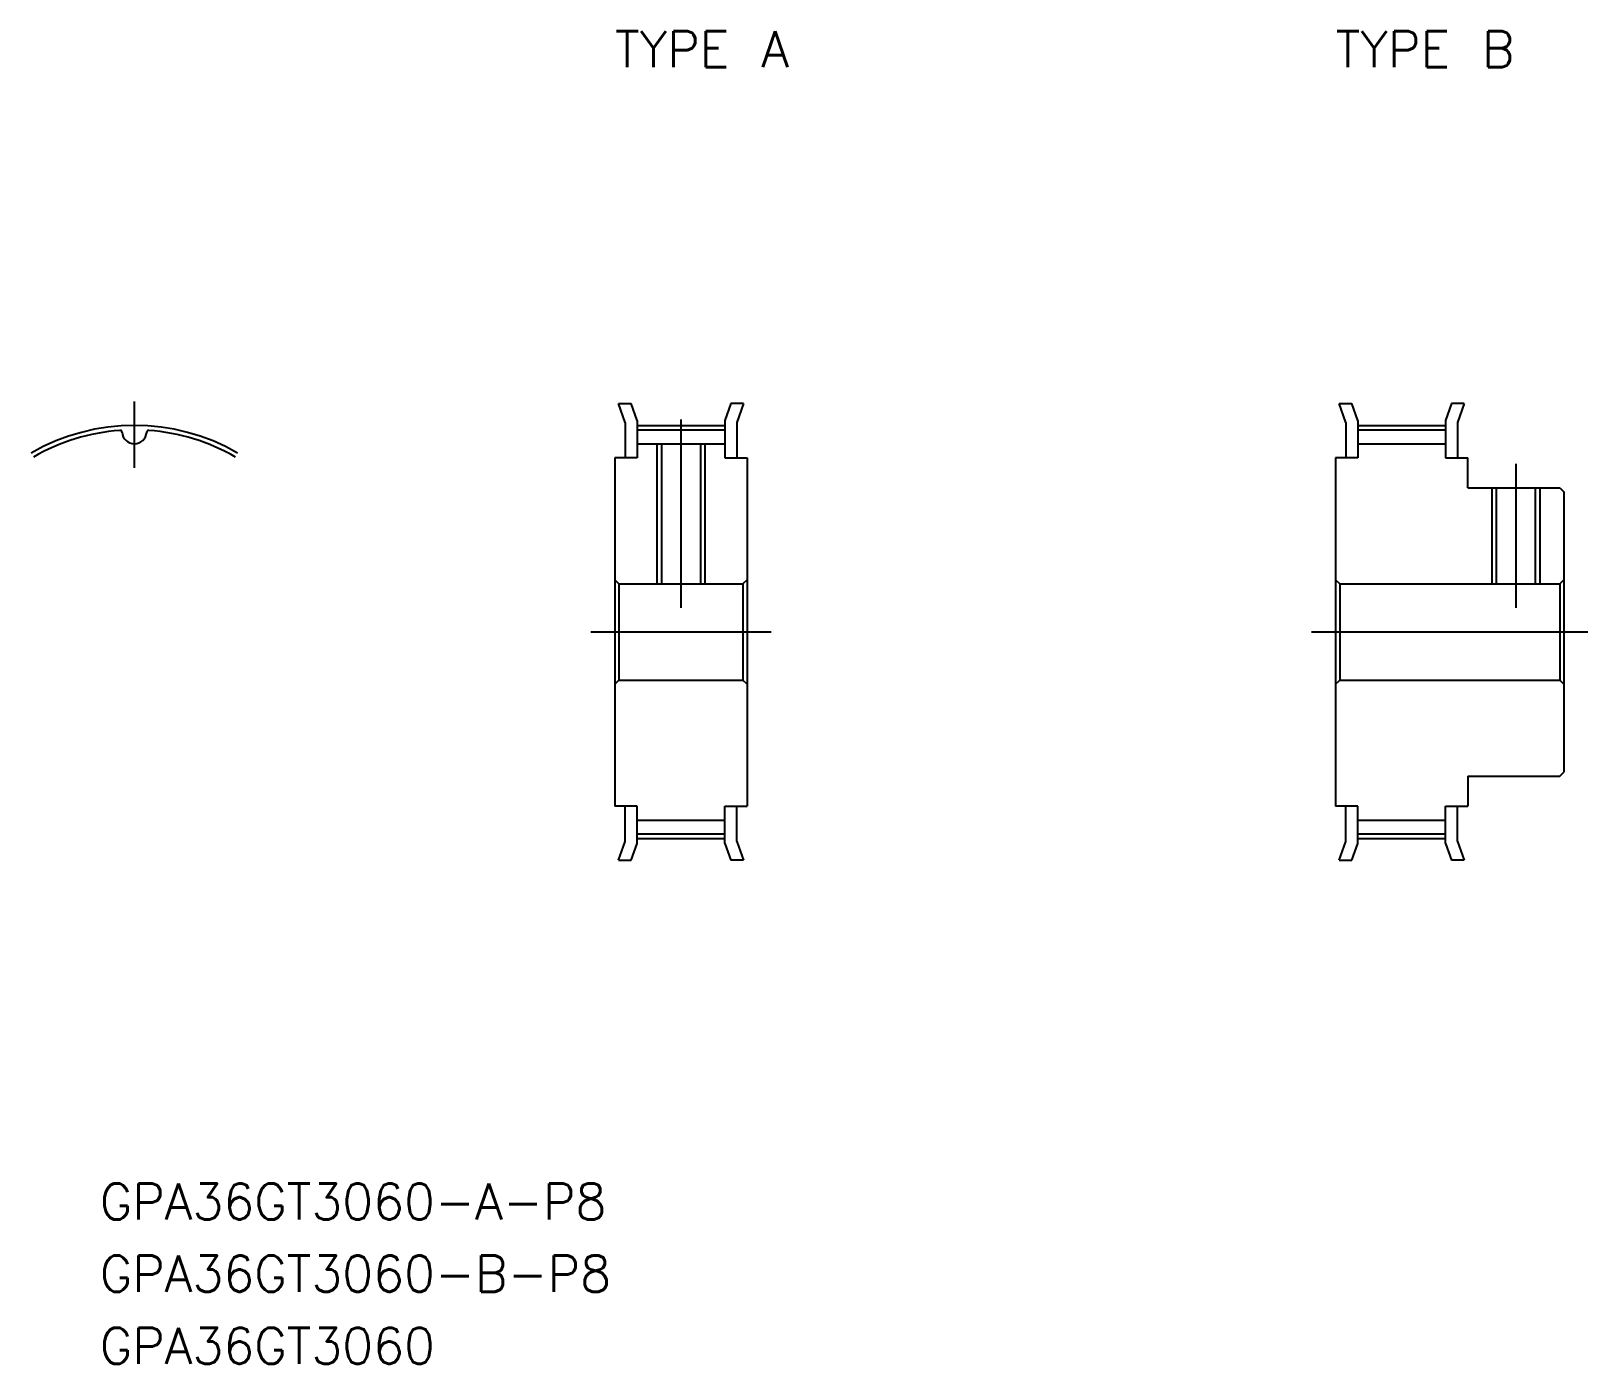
# Model space of a CAD drawing. Extents: x -9 to 121, y -61 to 50.
import ezdxf

# ---------------------------------------------------------------- set-up
doc = ezdxf.new("R2010")
doc.units = 0
doc.linetypes.add('CENTER', pattern=[50.8, 31.75, -6.35, 6.35, -6.35])
doc.layers.get('0').update_dxf_attribs({"linetype": 'CONTINUOUS'})
doc.layers.add('CENTER', color=1, linetype='CONTINUOUS')
doc.styles.get("Standard").update_dxf_attribs({"font": 'txt.shx', "height": 3, "bigfont": 'bigfont.shx'})

msp = doc.modelspace()

# ---------------------------------------------------------------- linework, layer by layer
at = {"color": 7, "linetype": 'CONTINUOUS'}
for p, q in [((40.3, 19), (41.36, 19)), ((40.85, 17.43), (40.3, 19)), ((41.85, 17.6), (41.36, 19)), ((49.64, 19), (49.15, 17.6)), ((50.7, 19), (49.64, 19)), ((50.7, 19), (50.15, 17.43)), ((100.85, 17.43), (100.3, 19)), ((100.3, 19), (101.36, 19)), ((101.85, 17.6), (101.36, 19)), ((109.64, 19), (109.15, 17.6)), ((110.7, 19), (109.64, 19)), ((110.7, 19), (110.15, 17.43)), ((40.85, 17.43), (40.85, 14.5)), ((41.85, 17.6), (41.85, 14.5)), ((49.15, 17.6), (49.15, 14.5)), ((50.15, 17.43), (50.15, 14.5)), ((100.85, 17.43), (100.85, 14.5)), ((101.85, 17.6), (101.85, 14.5)), ((109.15, 17.6), (109.15, 14.5)), ((110.15, 17.43), (110.15, 14.5)), ((41.85, 16.81), (49.15, 16.81)), ((41.85, 15.67), (49.15, 15.67)), ((43.88, 15.67), (43.88, 4)), ((47.12, 15.67), (47.12, 4)), ((101.85, 16.81), (109.15, 16.81)), ((101.85, 15.67), (109.15, 15.67)), ((40, 14.5), (40, -14.5)), ((41.85, 14.5), (40, 14.5)), ((49.15, 14.5), (51, 14.5)), ((51, 14.5), (51, -14.5)), ((100, 14.5), (100, -14.5)), ((101.85, 14.5), (100, 14.5)), ((109.15, 14.5), (111, 14.5)), ((111, 12), (111, 14.5)), ((111, 12), (118.66, 12)), ((113.38, 12), (113.38, 4)), ((116.62, 12), (116.62, 4)), ((118.66, 12), (119, 11.66)), ((119, 11.66), (119, -11.66)), ((40, 4.34), (40.34, 4)), ((40.34, 4), (50.66, 4)), ((40.34, 4), (40.34, -4)), ((51, 4.34), (50.66, 4)), ((50.66, 4), (50.66, -4)), ((100, 4.34), (100.34, 4)), ((100.34, 4), (118.66, 4)), ((100.34, 4), (100.34, -4)), ((119, 4.34), (118.66, 4)), ((118.66, 4), (118.66, -4)), ((40, -4.34), (40.34, -4)), ((40.34, -4), (50.66, -4)), ((51, -4.34), (50.66, -4)), ((100, -4.34), (100.34, -4)), ((100.34, -4), (118.66, -4)), ((119, -4.34), (118.66, -4)), ((118.66, -12), (119, -11.66)), ((111, -12), (118.66, -12)), ((111, -12), (111, -14.5)), ((41.85, -14.5), (40, -14.5)), ((40.85, -17.43), (40.85, -14.5)), ((41.85, -17.6), (41.85, -14.5)), ((49.15, -17.6), (49.15, -14.5)), ((49.15, -14.5), (51, -14.5)), ((50.15, -17.43), (50.15, -14.5)), ((101.85, -14.5), (100, -14.5)), ((100.85, -17.43), (100.85, -14.5)), ((101.85, -17.6), (101.85, -14.5)), ((109.15, -17.6), (109.15, -14.5)), ((109.15, -14.5), (111, -14.5)), ((110.15, -17.43), (110.15, -14.5)), ((41.85, -15.67), (49.15, -15.67)), ((41.85, -16.81), (49.15, -16.81)), ((101.85, -15.67), (109.15, -15.67)), ((101.85, -16.81), (109.15, -16.81)), ((40.3, -19), (40.85, -17.43)), ((41.36, -19), (41.85, -17.6)), ((49.15, -17.6), (49.64, -19)), ((50.15, -17.43), (50.7, -19)), ((100.3, -19), (100.85, -17.43)), ((101.36, -19), (101.85, -17.6)), ((109.15, -17.6), (109.64, -19)), ((110.15, -17.43), (110.7, -19)), ((40.3, -19), (41.36, -19)), ((50.7, -19), (49.64, -19)), ((100.3, -19), (101.36, -19)), ((110.7, -19), (109.64, -19))]:
    msp.add_line(p, q, dxfattribs=at)
at = {"color": 3, "linetype": 'CONTINUOUS'}
for p, q in [((43.5, 15.67), (43.5, 4)), ((47.5, 15.67), (47.5, 4)), ((113, 12), (113, 4)), ((117, 12), (117, 4))]:
    msp.add_line(p, q, dxfattribs=at)
at = {"color": 7, "linetype": 'CONTINUOUS'}
for centre, radius, start, end in [((0, 0), 16.81, 94.111, 120), ((-1.19, 16.6), 0.171, 4.7831, 94.111), ((0, 16.7), 1.03, 184.7831, 355.2169), ((1.19, 16.6), 0.171, 85.889, 175.2169), ((0, 0), 16.81, 60, 85.889)]:
    msp.add_arc(centre, radius, start, end, dxfattribs=at)
at = {"layer": 'CENTER', "color": 1, "linetype": 'CENTER'}
for p, q in [((0, 13.67), (0, 19.19)), ((41.85, 17.19), (49.15, 17.19)), ((45.5, 17.67), (45.5, 2)), ((101.85, 17.19), (109.15, 17.19)), ((115, 14), (115, 2)), ((38, 0), (53, 0)), ((98, 0), (121, 0)), ((41.85, -17.19), (49.15, -17.19)), ((101.85, -17.19), (109.15, -17.19))]:
    msp.add_line(p, q, dxfattribs=at)
msp.add_arc((0, 0), 17.19, 60, 120, dxfattribs=at)

# ---------------------------------------------------------------- texts
at = {"color": 7, "linetype": 'CONTINUOUS'}
for s, p in [('TYPE A', (40, 47)), ('TYPE B', (100, 47)), ('GPA36GT3060-A-P8', (-2.88, -48.9)), ('GPA36GT3060-B-P8', (-2.88, -54.9)), ('GPA36GT3060', (-2.88, -60.9))]:
    msp.add_text(s, height=3, dxfattribs=at).set_placement(p)

doc.saveas('drawing.dxf')
